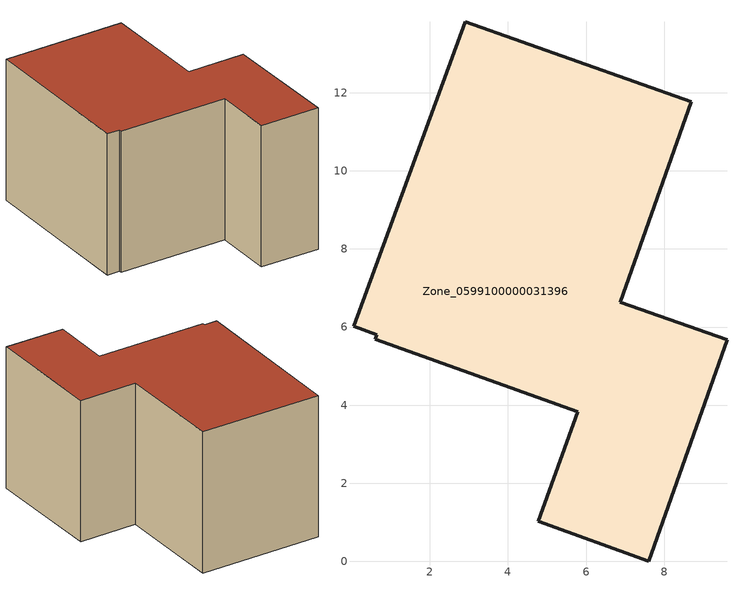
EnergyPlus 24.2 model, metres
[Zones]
Zone_0599100000031396
 floor ground (C_G): 0.04,6.02 2.91,13.82 8.7,11.77 6.88,6.64 9.61,5.67 7.61,0 4.77,1.02 5.79,3.83 0.61,5.68 0.63,5.8 z0.56
 wall outside (C_F): 4.77,1.02 7.61,0 9.61,5.67 6.88,6.64 8.7,11.77 2.91,13.82 0.04,6.02 0.63,5.8 0.61,5.68 5.79,3.83 4.77,1.02 z0.56:7.69
 roof outside (C_R): 2.91,13.82 0.04,6.02 0.63,5.8 0.61,5.68 5.79,3.83 4.77,1.02 7.61,0 9.61,5.67 6.88,6.64 8.7,11.77 z7.69
[BUILDING]
Pand.0599100000031396: North Axis=0; Terrain=City; Loads Convergence Tolerance Value=0.04; Temperature Convergence Tolerance Value=0.4; Solar Distribution=FullExterior; Maximum Number of Warmup Days=25; Minimum Number of Warmup Days=1
[Site:Location]
Rotterdam.The.Hague.AP_ZH_NLD Design_Conditions: Latitude=51.96; Longitude=4.45; Time Zone=1; Elevation=-4.5
[SITE:GROUNDTEMPERATURE:BUILDINGSURFACE]
18, 18, 18, 18, 18, 18, 18, 18, 18, 18, 18, 18
[MATERIAL] Thermal Absorptance=0.9; Solar Absorptance=0.7; Visible Absorptance=0.7
Name | Roughness | Thickness | Conductivity | Density | Specific Heat
G.TC.1965-1974 | MediumSmooth | 0.15 | 0.882353 | 540 | 1210
F.TC.1965-1974 | Rough | 0.3 | 0.697674 | 1920 | 840
R.TC.1965-1974 | MediumRough | 0.2 | 0.232558 | 1500 | 1000
[CONSTRUCTION]
C_G: G.TC.1965-1974
C_F: F.TC.1965-1974
C_R: R.TC.1965-1974
[ZONE]
Zone_0599100000031396: Type=1; Multiplier=1; Ceiling Height=Autocalculate; Volume=Autocalculate; Floor Area=autocalculate; Part of Total Floor Area=Yes
[ZONEINFILTRATION:DESIGNFLOWRATE]
Infil_Zone_0599100000031396: Zone or ZoneList or Space or SpaceList=Zone_0599100000031396; Schedule=AlwaysOn; Design Flow Rate Calculation Method=Flow/Area; Flow Rate per Floor Area=0.003; Constant Term Coefficient=1; Temperature Term Coefficient=0; Velocity Term Coefficient=0; Velocity Squared Term Coefficient=0
[HVACTEMPLATE:ZONE:IDEALLOADSAIRSYSTEM]
Zone_0599100000031396: Maximum Heating Supply Air Temperature=50; Minimum Cooling Supply Air Temperature=13; Maximum Heating Supply Air Humidity Ratio=0.0156; Minimum Cooling Supply Air Humidity Ratio=0.0077; Heating Limit=NoLimit; Cooling Limit=NoLimit; Dehumidification Control Type=ConstantSensibleHeatRatio; Cooling Sensible Heat Ratio=0.7; Dehumidification Setpoint=60; Humidification Control Type=None; Humidification Setpoint=30; Outdoor Air Method=None; Outdoor Air Flow Rate per Person=0.00944; Outdoor Air Flow Rate per Zone Floor Area=0; Outdoor Air Flow Rate per Zone=0; Demand Controlled Ventilation Type=None; Outdoor Air Economizer Type=NoEconomizer; Heat Recovery Type=None; Sensible Heat Recovery Effectiveness=0.7; Latent Heat Recovery Effectiveness=0.65
[ZONECONTROL:THERMOSTAT]
ThermostatControl_Zone_0599100000031396: Zone or ZoneList=Zone_0599100000031396; Control Type Schedule=DualSetpointControlType; Control 1=Thermostat_Zone_0599100000031396; Temperature Difference Between Cutout And Setpoint=0
[THERMOSTATSETPOINT:DUALSETPOINT]
Thermostat_Zone_0599100000031396: Heating Setpoint Temperature Schedule=HeatingSetpoint_Zone_0599100000031396; Cooling Setpoint Temperature Schedule=CoolingSetpoint_Zone_0599100000031396
[SCHEDULE:COMPACT]
HeatingSetpoint_Zone_0599100000031396: Through: 12/31, For: AllDays, Until: 24:00, 21
CoolingSetpoint_Zone_0599100000031396: Through: 12/31, For: AllDays, Until: 24:00, 24
DualSetpointControlType: Through: 12/31, For: AllDays, Until: 24:00, 4
AlwaysOn: Through: 12/31, For: AllDays, Until: 24:00, 1
